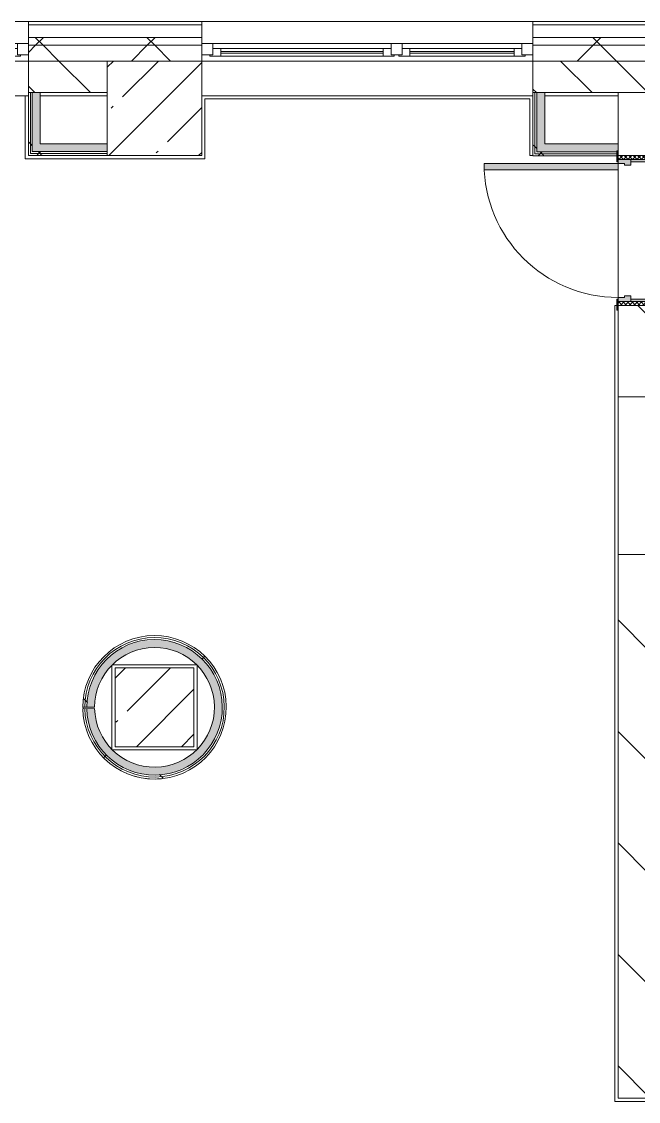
# Model space of a CAD drawing. Header units: millimetres. Extents: x 81425 to 274970, y -8553 to 29000.
# Drawn here: x 195577 to 199489, y 20500 to 27350 of the extents above; entities that cross this region are included whole.
import ezdxf

# ---------------------------------------------------------------- set-up
doc = ezdxf.new("R2010")
doc.units = ezdxf.units.MM
for name, color, linetype, lineweight, true_color in [('A-DOOR-5', 7, 'Continuous', 5, 0xe2e2e2), ('A-DOOR-6', 7, 'Continuous', 5, 0xaaaaaa), ('A-DOOR-FRAM-3', 7, 'Continuous', 5, 0xe2e2e2), ('A-DOOR-FRAM-4', 7, 'Continuous', 5, 0xaaaaaa), ('A-FLOR-2', 7, 'Continuous', 5, 0xaaaaaa), ('I-WALL-1', 7, 'Continuous', 5, 0xe7e7e7), ('I-WALL-2', 7, 'Continuous', 9, 0xe7e7e7)]:
    doc.layers.add(name, color=color, linetype=linetype, lineweight=lineweight, true_color=true_color)
for name, color, linetype, lineweight in [('A-GLAZ-3', 7, 'Continuous', 5), ('A-WALL', 7, 'Continuous', 9), ('A-WALL-7', 7, 'Continuous', 5), ('I-WALL-3', 7, 'Continuous', 5), ('S-COLS-1', 7, 'Continuous', 5)]:
    doc.layers.add(name, color=color, linetype=linetype, lineweight=lineweight)
pattern_1 = [(45, (147960.1, 0), (-353.5534, 353.5534), []), (135, (147960.1, 0), (-353.5534, -353.5534), [])]
pattern_2 = [(45, (147960.1, 0), (-530.33, 530.33), []), (135, (147960.1, 0), (-530.33, -530.33), [])]

# ---------------------------------------------------------------- blocks, each defined once
blk = doc.blocks.new('BSC_Колонна _Прямоугольная - 500х500-V121-1_8_3_птичка')
at = {"layer": 'S-COLS-1'}
h = blk.add_hatch(dxfattribs=at)
h.set_pattern_fill('FP_141', color=256, style=0, pattern_type=2)
h.set_pattern_definition([(45, (-48460, -23000), (-285.123, 285.123), []), (45, (-48174.88, -23000), (-285.123, 285.123), [504.031, -100.806, 16.764, -84.042])])
h.paths.add_polyline_path([(-250, -250), (250, -250), (250, 250), (-250, 250), (-250, 67)])
for p, q in [((250, 250), (-250, 250)), ((-250, 250), (-250, -250)), ((250, -250), (250, 250)), ((-250, -250), (250, -250))]:
    blk.add_line(p, q, dxfattribs=at)
blk = doc.blocks.new('120_Окно_СКБ_2Ст - 120_Окно_СКБ_2Ст 3100х2500 _мал_створка слева_-22273855-1_8_3_птичка')
at = {"layer": 'A-GLAZ-3'}
for p, q in [((-1550, -75), (-1550, -5)), ((-1550, -5), (-1480, -5)), ((1550, -5), (-1550, -5)), ((-1480, -5), (-1480, -75)), ((650, -35), (-1480, -35)), ((-1480, -35), (-1480, -75)), ((-1430, -85), (-1430, -35)), ((-1430, -55), (600, -55)), ((600, -65), (-1430, -65)), ((600, -85), (600, -35)), ((650, -75), (650, -5)), ((650, -5), (720, -5)), ((650, -75), (650, -35)), ((720, -5), (720, -75)), ((1480, -35), (720, -35)), ((720, -35), (720, -75)), ((770, -85), (770, -35)), ((770, -55), (1430, -55)), ((1430, -65), (770, -65)), ((1430, -85), (1430, -35)), ((1480, -75), (1480, -5)), ((1480, -5), (1550, -5)), ((1480, -75), (1480, -35)), ((1550, -5), (1550, -75)), ((-1480, -75), (-1550, -75)), ((-1550, -75), (-1500, -75)), ((-1480, -75), (-1500, -75)), ((-1500, -75), (-1500, -85)), ((-1500, -85), (670, -85)), ((670, -85), (-1500, -85)), ((720, -75), (650, -75)), ((670, -75), (650, -75)), ((670, -75), (700, -75)), ((670, -85), (670, -75)), ((720, -75), (700, -75)), ((700, -75), (700, -85)), ((700, -85), (1500, -85)), ((1500, -85), (700, -85)), ((1550, -75), (1480, -75)), ((1500, -75), (1480, -75)), ((1500, -75), (1550, -75)), ((1500, -85), (1500, -75))]:
    blk.add_line(p, q, dxfattribs=at)
blk = doc.blocks.new('120_Окно_СКБ_2Ст - 120_Окно_СКБ_2Ст 2100х2400 _мал створка справа_-19092174-1_8_3_птичка')
at = {"layer": 'A-GLAZ-3'}
for p, q in [((-1050, -75), (-1050, -5)), ((-1050, -5), (-980, -5)), ((1050, -5), (-1050, -5)), ((-980, -5), (-980, -75)), ((150, -35), (-980, -35)), ((-980, -35), (-980, -75)), ((-930, -85), (-930, -35)), ((-930, -55), (100, -55)), ((100, -65), (-930, -65)), ((100, -85), (100, -35)), ((150, -75), (150, -5)), ((150, -5), (220, -5)), ((150, -75), (150, -35)), ((220, -5), (220, -75)), ((980, -35), (220, -35)), ((220, -35), (220, -75)), ((270, -85), (270, -35)), ((270, -55), (930, -55)), ((930, -65), (270, -65)), ((930, -85), (930, -35)), ((980, -75), (980, -5)), ((980, -5), (1050, -5)), ((980, -75), (980, -35)), ((1050, -5), (1050, -75)), ((-980, -75), (-1050, -75)), ((-1050, -75), (-1000, -75)), ((-980, -75), (-1000, -75)), ((-1000, -75), (-1000, -85)), ((-1000, -85), (170, -85)), ((170, -85), (-1000, -85)), ((220, -75), (150, -75)), ((170, -75), (150, -75)), ((170, -75), (200, -75)), ((170, -85), (170, -75)), ((220, -75), (200, -75)), ((200, -75), (200, -85)), ((200, -85), (1000, -85)), ((1000, -85), (200, -85)), ((1050, -75), (980, -75)), ((1000, -75), (980, -75)), ((1000, -75), (1050, -75)), ((1000, -85), (1000, -75))]:
    blk.add_line(p, q, dxfattribs=at)
blk = doc.blocks.new('110_Дверь_СКБ_1Ст_Внутренняя1 - Д-26л 950х2100 EIW30-32941023-1_8_3_птичка')
at = {"layer": 'A-DOOR-5'}
h = blk.add_hatch(color=256, dxfattribs=at)
h.paths.add_polyline_path([(-437.5, 92.9), (-437.5, 20), (-402.5, 20), (-407.2, 60), (-412.5, 65.8), (-412.5, 100), (-437.5, 94.9), (-437.5, 94)])
h.paths.add_polyline_path([(427.5, 44), (427.5, 20), (462.5, 20), (462.5, 100), (437.5, 100), (437.5, 60), (427.5, 60)])
at = {"layer": 'A-DOOR-6'}
h = blk.add_hatch(dxfattribs=at)
h.set_pattern_fill('FP_103', color=256, style=0, pattern_type=2)
h.set_pattern_definition([(135, (1826.41, 164.685), (-14.14214, -14.14214), []), (225, (1826.41, 164.685), (14.14214, -14.14214), [])])
h.paths.add_polyline_path([(462.5, 100), (467.5, -100), (487.5, -100), (487.5, 100), (467.5, 100)])
at = {"layer": 'A-DOOR-FRAM-3'}
for points in [[(397.5, 100), (437.5, 100), (437.5, 950), (397.5, 950), (397.5, 120)], [(-492.5, 102.9), (-492.5, 100), (-422.5, 100), (-422.5, 108), (-492.5, 108)], [(447.5, 108), (447.5, 100), (517.5, 100), (517.5, 108), (462.5, 108)], [(-437.5, -100), (-422.5, -100), (-422.5, 20), (-437.5, 20)], [(447.5, -100), (462.5, -100), (462.5, 20), (447.5, 20)], [(-492.5, -100), (-492.5, -108), (-422.5, -108), (-422.5, -100), (-462.5, -100)], [(447.5, -100), (447.5, -108), (517.5, -108), (517.5, -100), (462.5, -100)]]:
    blk.add_hatch(color=256, dxfattribs=at).paths.add_polyline_path(points)
at = {"layer": 'A-DOOR-FRAM-4'}
h = blk.add_hatch(dxfattribs=at)
h.set_pattern_fill('FP_104', color=256, style=0, pattern_type=2)
h.set_pattern_definition([(45, (-296.384, 164.685), (-14.1421, 14.1421), []), (135, (-296.384, 164.685), (-14.1421, -14.1421), [])])
h.paths.add_polyline_path([(-462.5, -100), (-437.5, -100), (-443.3, 100), (-462.5, 100)])
at = {"layer": 'A-DOOR-6'}
for p, q in [((437.5, 950), (397.5, 950)), ((397.5, 950), (397.5, 100)), ((437.5, 100), (437.5, 950)), ((397.5, 100), (437.5, 100))]:
    blk.add_line(p, q, dxfattribs=at)
blk.add_arc((437.5, 100), 850, 90, 180, dxfattribs=at)
at = {"layer": 'A-DOOR-FRAM-4'}
for p, q in [((-422.5, 108), (-492.5, 108)), ((-492.5, 108), (-492.5, 100)), ((-492.5, 100), (-422.5, 100)), ((-437.5, 100), (-462.5, 100)), ((-462.5, 100), (-462.5, -100)), ((-412.5, 100), (-437.5, 100)), ((-437.5, 100), (-437.5, 20)), ((-437.5, -100), (-437.5, 100)), ((-422.5, 100), (-437.5, 100)), ((-437.5, 100), (-437.5, 99)), ((-437.5, 99), (-422.5, 99)), ((-422.5, 100), (-422.5, 108)), ((-422.5, 99), (-422.5, 100)), ((-412.5, 60), (-412.5, 100)), ((437.5, 100), (437.5, 60)), ((462.5, 100), (437.5, 100)), ((517.5, 108), (447.5, 108)), ((447.5, 108), (447.5, 100)), ((462.5, 100), (447.5, 100)), ((447.5, 100), (447.5, 99)), ((447.5, 100), (517.5, 100)), ((447.5, 99), (462.5, 99)), ((462.5, 20), (462.5, 100)), ((487.5, 100), (462.5, 100)), ((462.5, 100), (462.5, -100)), ((462.5, 99), (462.5, 100)), ((487.5, -100), (487.5, 100)), ((517.5, 100), (517.5, 108)), ((-437.5, 20), (-402.5, 20)), ((-422.5, 20), (-437.5, 20)), ((-437.5, 20), (-437.5, -100)), ((-422.5, -100), (-422.5, 20)), ((-402.5, 60), (-412.5, 60)), ((-402.5, 20), (-402.5, 60)), ((437.5, 60), (427.5, 60)), ((427.5, 60), (427.5, 20)), ((427.5, 20), (462.5, 20)), ((462.5, 20), (447.5, 20)), ((447.5, 20), (447.5, -100)), ((462.5, -100), (462.5, 20)), ((-422.5, -100), (-492.5, -100)), ((-492.5, -100), (-492.5, -108)), ((-492.5, -108), (-422.5, -108)), ((-462.5, -100), (-437.5, -100)), ((-437.5, -100), (-422.5, -100)), ((-422.5, -108), (-422.5, -100)), ((447.5, -100), (462.5, -100)), ((517.5, -100), (447.5, -100)), ((447.5, -100), (447.5, -108)), ((447.5, -108), (517.5, -108)), ((462.5, -100), (487.5, -100)), ((517.5, -108), (517.5, -100))]:
    blk.add_line(p, q, dxfattribs=at)
blk = doc.blocks.new('DOR_Проход в стене_Прямоугольный - 1000x1500-23441848-1_8_3_птичка')
at = {"layer": 'A-DOOR-6'}
for p, q in [((500, 100), (-500, 100)), ((500, -100), (-500, -100))]:
    blk.add_line(p, q, dxfattribs=at)

msp = doc.modelspace()

# ---------------------------------------------------------------- hatches: boundary and pattern name
at = {"layer": 'A-WALL-7'}
h = msp.add_hatch(dxfattribs=at)
h.set_pattern_fill('FP_83', color=256, style=0, pattern_type=2)
h.set_pattern_definition(pattern_1)
h.paths.add_polyline_path([(231385.2, 27200), (232930.1, 27200), (232930.1, 27250), (228310.1, 27250), (228310.1, 27200), (231185.2, 27200)])
h.paths.add_polyline_path([(218770.1, 27200), (218770.1, 27250), (216170.1, 27250), (216170.1, 27200), (218270.1, 27200)])
h.paths.add_polyline_path([(214720.1, 27200), (215070.1, 27200), (215070.1, 27250), (214120.1, 27250), (214120.1, 27200)])
h.paths.add_polyline_path([(220870.1, 27200), (222210.1, 27200), (222210.1, 27250), (220870.1, 27250), (220870.1, 27210)])
h.paths.add_polyline_path([(225210.1, 27200), (225210.1, 27250), (224310.1, 27250), (224310.1, 27200), (224710.1, 27200)])
h.paths.add_polyline_path([(205665.1, 27200), (205665.1, 27250), (204820.1, 27250), (204820.1, 27200)])
h.paths.add_polyline_path([(208252.2, 27200), (209020.1, 27200), (209020.1, 27250), (207965.1, 27250), (207965.1, 27200)])
h.paths.add_polyline_path([(196720.1, 27200), (196720.1, 27250), (195620.1, 27250), (195620.1, 27200), (196120.1, 27200)])
h.paths.add_polyline_path([(202720.1, 27200), (202720.1, 27250), (201820.1, 27250), (201820.1, 27200), (202675.3, 27200)])
h.paths.add_polyline_path([(199720.1, 27200), (199720.1, 27250), (198820.1, 27250), (198820.1, 27200)])
h.paths.add_polyline_path([(192520.1, 27200), (192520.1, 27250), (190120.1, 27250), (190120.1, 27200), (191521.6, 27200)])
h = msp.add_hatch(dxfattribs=at)
h.set_pattern_fill('FP_83', color=256, style=0, pattern_type=2)
h.set_pattern_definition(pattern_1)
h.paths.add_polyline_path([(190720.1, 27100), (192520.1, 27100), (192520.1, 27200), (190120.1, 27200), (190120.1, 27100)])
h.paths.add_polyline_path([(208720.1, 27100), (209020.1, 27100), (209020.1, 27200), (207965.1, 27200), (207965.1, 27100), (208252.2, 27100)])
h.paths.add_polyline_path([(232060.1, 27100), (232930.1, 27100), (232925.5, 27200), (228310.1, 27198.1), (228310.1, 27100), (231385.2, 27100)])
h.paths.add_polyline_path([(199360.1, 27100), (199720.1, 27100), (199720.1, 27200), (198820.1, 27200), (198820.1, 27100)])
h.paths.add_polyline_path([(201820.1, 27100), (202720.1, 27100), (202720.1, 27200), (201820.1, 27200), (201820.1, 27140)])
h.paths.add_polyline_path([(195820.1, 27100), (196720.1, 27100), (196720.1, 27200), (195620.1, 27200), (195620.1, 27100)])
h.paths.add_polyline_path([(215038.1, 27100), (215038.1, 27102), (215038.1, 27110), (215070.1, 27110), (215070.1, 27200), (214120.1, 27200), (214120.1, 27100), (215020.1, 27100)])
h.paths.add_polyline_path([(205665.1, 27100), (205665.1, 27200), (204820.1, 27200), (204820.1, 27100), (205310.1, 27100)])
h.paths.add_polyline_path([(224710.1, 27100), (225210.1, 27100), (225210.1, 27200), (224310.1, 27200), (224310.1, 27100)])
h.paths.add_polyline_path([(216202.1, 27100), (218770.1, 27100), (218770.1, 27200), (216170.1, 27200), (216170.1, 27110), (216202.1, 27110), (216202.1, 27102), (216170.1, 27100)])
h.paths.add_polyline_path([(221500.1, 27100), (222210.1, 27100), (222210.1, 27200), (220870.1, 27200), (220870.1, 27100)])
h = msp.add_hatch(dxfattribs=at)
h.set_pattern_fill('FP_94', color=256, style=0, pattern_type=2)
h.set_pattern_definition([(135, (147960.08, 0), (-176.7767, -176.7767), [])])
h.paths.add_polyline_path([(205310.1, 26900), (205665.1, 26900), (205665.1, 27100), (204820.1, 27100), (204820.1, 26900)])
h.paths.add_polyline_path([(190720.1, 26900), (192520.1, 26900), (192520.1, 27100), (190720.1, 27100), (190720.1, 27061.4)])
h.paths.add_polyline_path([(198957.4, 26900), (199720.1, 26900), (199720.1, 27100), (198820.1, 27100), (198820.1, 26900)])
h.paths.add_polyline_path([(201820.1, 26900), (202120.1, 26900), (202120.1, 27100), (201820.1, 27100), (201820.1, 26969.4)])
h.paths.add_polyline_path([(228610.1, 26900), (228610.1, 27100), (228310.1, 27100), (228310.1, 26900)])
h.paths.add_polyline_path([(208720.1, 26900), (209020.1, 26900), (209020.1, 27100), (208720.1, 27100), (208720.1, 26953.9)])
h.paths.add_polyline_path([(224710.1, 26900), (224710.1, 27100), (224310.1, 27100), (224310.1, 26900), (224388.3, 26900)])
h.paths.add_polyline_path([(215020.1, 26900), (215020.1, 27100), (214720.1, 27100), (214720.1, 26900)])
h.paths.add_polyline_path([(207965.1, 26900), (208120.1, 26900), (208120.1, 27100), (207965.1, 27100), (207965.1, 26936.5)])
h.paths.add_polyline_path([(216166.1, 26900), (218270.1, 26900), (218270.1, 27100), (216166.1, 27100), (216166.1, 27091.3)])
h.paths.add_polyline_path([(222210.1, 26900), (222210.1, 27100), (222000.1, 27100), (222000.1, 26900)])
h.paths.add_polyline_path([(221500.1, 26900), (221500.1, 27100), (220870.1, 27100), (220870.1, 26900)])
h.paths.add_polyline_path([(195620.1, 26900), (196120.1, 26900), (196120.1, 27100), (195620.1, 27100), (195620.1, 27079.6)])
at = {"layer": 'I-WALL-1'}
for points in [[(195695.1, 26525), (195695.1, 26900), (195645.1, 26900), (195645.1, 26525)], [(195695.1, 26525), (196120.1, 26525), (196120.1, 26575), (195695.1, 26575)], [(196408, 22570.2), (196480.6, 22574.3), (196551.5, 22590.6), (196633.7, 22628.2), (196694.4, 22670.4), (196750.4, 22726.9), (196794.1, 22790.9), (196823.3, 22855), (196837.3, 22895.9), (196848.8, 22969.6), (196843.4, 23067), (196835.2, 23112), (196810.4, 23180.3), (196761.1, 23259.9), (196721.5, 23305.7), (196662.1, 23354.3), (196596.2, 23391.1), (196525.5, 23415.7), (196452, 23427.6), (196367.4, 23425.2), (196303.2, 23412.3), (196234.3, 23386.2), (196169, 23347.2), (196135.2, 23322.1), (196085, 23269.4), (196044.4, 23209.1), (196014.5, 23142.8), (195995.8, 23067), (195991.5, 23000), (196040.1, 23000.8), (196046.1, 23067.6), (196064.2, 23133.1), (196110.9, 23218.3), (196154.8, 23270), (196193.5, 23303.9), (196258.3, 23342.4), (196327.8, 23367.1), (196399.8, 23377.9), (196452, 23377.5), (196525.5, 23363.6), (196596.2, 23335), (196633.7, 23313.5), (196690.1, 23266), (196728.4, 23221.5), (196761.1, 23167.7), (196785.5, 23104.3), (196798.2, 23037.6), (196798.2, 22965.9), (196783.3, 22891.4), (196757.4, 22827.1), (196730, 22780.2), (196670.1, 22715.5), (196608.6, 22671.8), (196551.5, 22644.9), (196480.6, 22626.4), (196442.5, 22620.7), (196374.6, 22622.7), (196308.2, 22636.8), (196241.6, 22664.9), (196169, 22716.7), (196138.2, 22745.2), (196097.3, 22799.4), (196063.6, 22870.8), (196047.5, 22925.2), (196040.1, 22992.8), (195990.2, 22991.8), (195997.7, 22919.5), (196022, 22839.5), (196066.8, 22757.6), (196096.2, 22718.1), (196169, 22652.8), (196228, 22617), (196283.3, 22593.6), (196335.8, 22578.3), (196374.6, 22574)]]:
    msp.add_hatch(color=256, dxfattribs=at).paths.add_polyline_path(points)
at = {"layer": 'I-WALL-2'}
for points in [[(198895.1, 26524), (198895.1, 26900), (198845.1, 26900), (198845.1, 26524)], [(199079.6, 26524), (199352.1, 26524), (199352.1, 26530), (199360.1, 26530), (199360.1, 26574), (198895.1, 26574), (198895.1, 26524), (198957.4, 26524)]]:
    msp.add_hatch(color=256, dxfattribs=at).paths.add_polyline_path(points)
at = {"layer": 'I-WALL-3'}
h = msp.add_hatch(dxfattribs=at)
h.set_pattern_fill('FP_199', color=256, style=0, pattern_type=2)
h.set_pattern_definition(pattern_2)
h.paths.add_polyline_path([(195620.1, 26500), (195632.6, 26500), (195632.6, 26900), (195620.1, 26900), (195620.1, 26512.5)])
h = msp.add_hatch(dxfattribs=at)
h.set_pattern_fill('FP_199', color=256, style=0, pattern_type=2)
h.set_pattern_definition(pattern_2)
h.paths.add_polyline_path([(195632.6, 26512.5), (195645.1, 26516.4), (195645.1, 26900), (195632.6, 26900), (195632.6, 26516.4)])
h = msp.add_hatch(dxfattribs=at)
h.set_pattern_fill('FP_199', color=256, style=0, pattern_type=2)
h.set_pattern_definition(pattern_2)
h.paths.add_polyline_path([(198820.1, 26499), (198832.6, 26500), (198832.6, 26900), (198820.1, 26900), (198820.1, 26500)])
h = msp.add_hatch(dxfattribs=at)
h.set_pattern_fill('FP_199', color=256, style=0, pattern_type=2)
h.set_pattern_definition(pattern_2)
h.paths.add_polyline_path([(198832.6, 26511.5), (198845.1, 26511.5), (198845.1, 26900), (198832.6, 26900), (198832.6, 26539.9)])
h = msp.add_hatch(dxfattribs=at)
h.set_pattern_fill('FP_93', color=256, style=0, pattern_type=2)
h.set_pattern_definition([(135, (147960.1, 0), (-353.5534, -353.5534), [])])
h.paths.add_polyline_path([(199360.1, 20520), (199560.1, 20520), (199560.1, 23970), (199360.1, 23970), (199360.1, 20521.7)])
h.paths.add_polyline_path([(199560.1, 24970), (199560.1, 25550), (199360.1, 25550), (199360.1, 24970)])
h.paths.add_polyline_path([(199560.1, 26500), (199560.1, 26900), (199360.1, 26895.5), (199360.1, 26500), (199452.9, 26500)])
h = msp.add_hatch(dxfattribs=at)
h.set_pattern_fill('FP_199', color=256, style=0, pattern_type=2)
h.set_pattern_definition(pattern_2)
h.paths.add_polyline_path([(196120.1, 26500), (196120.1, 26512.5), (195632.6, 26509.4), (195632.6, 26500), (196110.9, 26500)])
h = msp.add_hatch(dxfattribs=at)
h.set_pattern_fill('FP_199', color=256, style=0, pattern_type=2)
h.set_pattern_definition(pattern_2)
h.paths.add_polyline_path([(196020.4, 26512.5), (196120.1, 26516.4), (196120.1, 26525), (195645.1, 26525), (195645.1, 26512.5), (196013.7, 26512.5)])
h = msp.add_hatch(dxfattribs=at)
h.set_pattern_fill('FP_199', color=256, style=0, pattern_type=2)
h.set_pattern_definition(pattern_2)
h.paths.add_polyline_path([(198957.4, 26499), (199352.1, 26500), (199352.1, 26511.5), (198832.6, 26508.4), (198832.6, 26499), (198895.1, 26499)])
h = msp.add_hatch(dxfattribs=at)
h.set_pattern_fill('FP_199', color=256, style=0, pattern_type=2)
h.set_pattern_definition(pattern_2)
h.paths.add_polyline_path([(199274, 26511.5), (199352.1, 26511.7), (199352.1, 26524), (198845.1, 26524), (198845.1, 26511.5), (198957.4, 26511.5)])
h = msp.add_hatch(dxfattribs=at)
h.set_pattern_fill('FP_199', color=256, style=0, pattern_type=2)
h.set_pattern_definition(pattern_2)
h.paths.add_polyline_path([(196389.1, 22546.1), (196482.4, 22550.5), (196558.7, 22568), (196633.7, 22600), (196694.3, 22638.7), (196743.2, 22681.1), (196789.5, 22735.9), (196825.3, 22794.2), (196853.2, 22861.9), (196869.9, 22934.1), (196873.5, 23021), (196859.5, 23112), (196835.2, 23182.4), (196802.7, 23243.5), (196760.6, 23299.8), (196699, 23357.5), (196640.5, 23396.3), (196582.3, 23423.8), (196525.7, 23442.3), (196452.3, 23453.6), (196362.1, 23450.1), (196296.5, 23437.1), (196229.1, 23412.3), (196151.3, 23365.5), (196100.1, 23322.1), (196044.4, 23254), (196014.5, 23204.3), (195983.9, 23124.8), (195970.6, 23067), (195966.6, 23000), (195977.6, 23000), (195990.7, 23100.9), (196014.5, 23173.2), (196044.4, 23231.4), (196085, 23287.5), (196135.2, 23337.6), (196193.5, 23379.4), (196285.7, 23420), (196327.8, 23432.5), (196399.8, 23442), (196502.6, 23433.2), (196577.6, 23411.9), (196640.2, 23382.1), (196704, 23337.4), (196758.9, 23282.2), (196801, 23222.2), (196833, 23154.7), (196853.1, 23083), (196860.6, 23040.4), (196856.2, 22934.8), (196838.4, 22860.7), (196813.8, 22801.1), (196779, 22743.1), (196732.2, 22687.8), (196670.1, 22636.4), (196608.3, 22600.8), (196536.2, 22574.3), (196457.4, 22560.5), (196374.6, 22561.4), (196308.2, 22573.4), (196237.4, 22598.6), (196169, 22637.5), (196115, 22681.4), (196063.6, 22740.4), (196034.6, 22783.7), (195997.7, 22873.3), (195984.8, 22923.3), (195972.6, 22991.5), (195965.2, 22991.3), (195972.8, 22916.6), (196005.6, 22816), (196037.6, 22756.1), (196090.2, 22688.9), (196141.3, 22642.2), (196200.5, 22603.1), (196265.9, 22573.3), (196333.3, 22554.5), (196388.5, 22546.2)])
h = msp.add_hatch(dxfattribs=at)
h.set_pattern_fill('FP_199', color=256, style=0, pattern_type=2)
h.set_pattern_definition(pattern_2)
h.paths.add_polyline_path([(196407.7, 22557.7), (196509.7, 22568.2), (196583.8, 22590.6), (196648.9, 22623), (196713, 22670.4), (196749.9, 22706.2), (196793.2, 22763.3), (196827, 22827.1), (196852.7, 22913.2), (196861.3, 22966.8), (196856, 23067), (196842.9, 23127.4), (196810.4, 23205.5), (196772.8, 23265.2), (196721.5, 23322.2), (196652.7, 23374.6), (196596.2, 23404.5), (196525.5, 23428.4), (196452, 23440), (196377.7, 23439.1), (196301.3, 23424.8), (196230.8, 23398.4), (196169, 23362.8), (196110.9, 23314.6), (196060.8, 23255.9), (196020.4, 23186.3), (195996.2, 23122), (195983.3, 23067), (195977.6, 23000), (195990.1, 23000), (196002.7, 23097.4), (196020.4, 23155.9), (196060.8, 23233.6), (196092.4, 23277.3), (196147.7, 23331.4), (196215.1, 23376.4), (196273.7, 23403.2), (196327.8, 23420), (196399.8, 23429.5), (196502.6, 23420.5), (196567.3, 23402.5), (196633.7, 23371.5), (196690.1, 23333), (196741.6, 23283.6), (196786.6, 23222.2), (196819.7, 23154.7), (196835.2, 23112), (196848.2, 23037.6), (196848.2, 22963.4), (196836.3, 22892.9), (196813.8, 22827.1), (196764.2, 22744.5), (196733.2, 22705.4), (196670.1, 22651.2), (196608.6, 22614.4), (196537.6, 22587.4), (196463.3, 22573.3), (196374.6, 22574), (196306.2, 22586.9), (196241.6, 22610.4), (196174.7, 22648.8), (196133.2, 22680.7), (196080.6, 22737.9), (196037.6, 22806.6), (196017.1, 22850.2), (195997.7, 22919.5), (195985.4, 22991.7), (195977.7, 22991.6), (195991.5, 22895.5), (196017.3, 22820.4), (196048.4, 22762.1), (196090.2, 22706.5), (196141.3, 22657.3), (196220.1, 22607), (196291, 22578.3), (196335.8, 22565.8), (196406.9, 22557.8)])
at = {"layer": 'S-COLS-1'}
h = msp.add_hatch(dxfattribs=at)
h.set_pattern_fill('FP_63', color=256, style=0, pattern_type=2)
h.set_pattern_definition([(45, (147960.08, 0), (-285.123, 285.123), []), (45, (148245.2, 0), (-285.123, 285.123), [504.031, -100.806, 16.764, -84.042])])
h.paths.add_polyline_path([(196377.7, 26500), (196720.1, 26500), (196720.1, 27100), (196120.1, 27100), (196120.1, 26500), (196169, 26500)])

# ---------------------------------------------------------------- linework, layer by layer
at = {"layer": 'A-FLOR-2'}
for p, q in [((195600.1, 26480), (195600.1, 26880)), ((198800.1, 26860), (196740.1, 26860)), ((196740.1, 26860), (196740.1, 26480)), ((198800.1, 26500), (198800.1, 26860)), ((196740.1, 26480), (195600.1, 26480)), ((198821.1, 26500), (198800.1, 26500)), ((199340.1, 20500), (199340.1, 25550)), ((199340.1, 25550), (199352.1, 25550)), ((196150.1, 23265.4), (196150.1, 22734.2)), ((196686.5, 23270), (196154.8, 23270)), ((196690.1, 22733.3), (196690.1, 23266)), ((196154.6, 22730), (196687.2, 22730)), ((205870.1, 20500), (199340.1, 20500))]:
    msp.add_line(p, q, dxfattribs=at)
for start, end in [(180, 180.91321), (245.51396, 246.83006), (253.98466, 256.37721), (262.7207, 265.92436), (272.48204, 275.47151)]:
    msp.add_arc((196420.1, 22998.6), 453.6, start, end, dxfattribs=at)
at = {"layer": 'A-WALL'}
for p, q in [((196720.1, 27330), (195620.1, 27330)), ((199720.1, 27330), (198820.1, 27330)), ((196720.1, 27250), (195620.1, 27250)), ((196720.1, 27200), (195620.1, 27200)), ((199720.1, 27250), (198820.1, 27250)), ((199720.1, 27200), (198820.1, 27200)), ((196120.1, 27100), (195620.1, 27100)), ((195620.1, 27100), (196120.1, 27100)), ((199720.1, 27100), (198820.1, 27100)), ((198820.1, 27100), (199720.1, 27100)), ((195632.6, 26900), (195632.6, 26512.5)), ((195645.1, 26900), (195645.1, 26525)), ((198832.6, 26511.5), (198832.6, 26900)), ((198845.1, 26524), (198845.1, 26900)), ((199560.1, 26900), (199360.1, 26900)), ((195632.6, 26512.5), (196120.1, 26512.5)), ((195645.1, 26525), (196120.1, 26525)), ((199352.1, 26511.5), (198832.6, 26511.5)), ((199352.1, 26524), (198845.1, 26524))]:
    msp.add_line(p, q, dxfattribs=at)
for radius in [442.5, 430]:
    msp.add_arc((196420.1, 23000), radius, 181.09218, 180, dxfattribs=at)
at = {"layer": 'A-WALL-7'}
for p, q in [((190120.1, 27350), (215070.1, 27350)), ((195620.1, 27350), (195620.1, 27100)), ((196720.1, 27100), (196720.1, 27350)), ((198820.1, 27350), (198820.1, 27100)), ((195620.1, 27100), (192520.1, 27100)), ((195620.1, 27100), (195620.1, 26900)), ((196120.1, 26900), (196120.1, 27100)), ((198820.1, 27100), (196120.1, 27100)), ((198820.1, 27100), (198820.1, 26900)), ((195695.1, 26900), (196120.1, 26900)), ((198895.1, 26900), (199360.1, 26900))]:
    msp.add_line(p, q, dxfattribs=at)
at = {"layer": 'I-WALL-3'}
for p, q in [((192520.1, 27100), (195620.1, 27100)), ((196720.1, 27100), (198820.1, 27100)), ((195620.7, 26880), (190740.1, 26880)), ((195695.1, 26900), (195620.1, 26900)), ((195620.1, 26900), (195620.1, 26500)), ((195695.1, 26575), (195695.1, 26900)), ((196120.1, 26880), (195695.1, 26880)), ((198820.1, 26880), (196720.1, 26880)), ((198820.1, 26900), (198820.1, 26499)), ((198895.1, 26900), (198820.1, 26900)), ((198895.1, 26574), (198895.1, 26900)), ((199360.1, 26880), (198895.1, 26880)), ((199360.1, 26900), (199360.1, 26530)), ((196120.1, 26575), (195695.1, 26575)), ((196120.1, 26500), (196120.1, 26575)), ((199360.1, 26574), (198895.1, 26574)), ((199360.1, 26530), (199360.1, 26574)), ((195620.1, 26500), (196120.1, 26500)), ((198820.1, 26499), (199352.1, 26499)), ((199360.1, 25600), (199360.1, 26410)), ((199360.1, 25520), (199360.1, 20520)), ((199360.1, 24970), (199560.1, 24970)), ((203810.1, 23970), (199360.1, 23970)), ((195965.1, 23000), (196040.1, 23000)), ((196040.1, 22992.8), (195965.2, 22991.3)), ((199360.1, 20520), (205890.1, 20520))]:
    msp.add_line(p, q, dxfattribs=at)
for radius in [455, 380]:
    msp.add_arc((196420.1, 23000), radius, 181.09218, 180, dxfattribs=at)
at = {"layer": 'S-COLS-1'}
for p, q in [((196720.1, 27100), (196120.1, 27100)), ((196120.1, 27100), (196120.1, 26900)), ((196720.1, 26500), (196720.1, 27100)), ((196120.1, 26900), (196120.1, 26500)), ((196120.1, 26500), (196720.1, 26500))]:
    msp.add_line(p, q, dxfattribs=at)

# ---------------------------------------------------------------- block references
at = {"layer": 'A-DOOR-6', "rotation": 89.9999999999999}
for name, p in [('110_Дверь_СКБ_1Ст_Внутренняя1 - Д-26л 950х2100 EIW30-32941023-1_8_3_птичка', (199460.1, 26012.5)), ('DOR_Проход в стене_Прямоугольный - 1000x1500-23441848-1_8_3_птичка', (199460.1, 24470))]:
    msp.add_blockref(name, p, dxfattribs=at)
at = {"layer": 'A-GLAZ-3'}
for name, p in [('120_Окно_СКБ_2Ст - 120_Окно_СКБ_2Ст 3100х2500 _мал_створка слева_-22273855-1_8_3_птичка', (194070.1, 27215)), ('120_Окно_СКБ_2Ст - 120_Окно_СКБ_2Ст 2100х2400 _мал створка справа_-19092174-1_8_3_птичка', (197770.1, 27215))]:
    msp.add_blockref(name, p, dxfattribs=at)
at = {"layer": 'S-COLS-1'}
msp.add_blockref('BSC_Колонна _Прямоугольная - 500х500-V121-1_8_3_птичка', (196420.1, 23000), dxfattribs=at)

doc.saveas('drawing.dxf')
